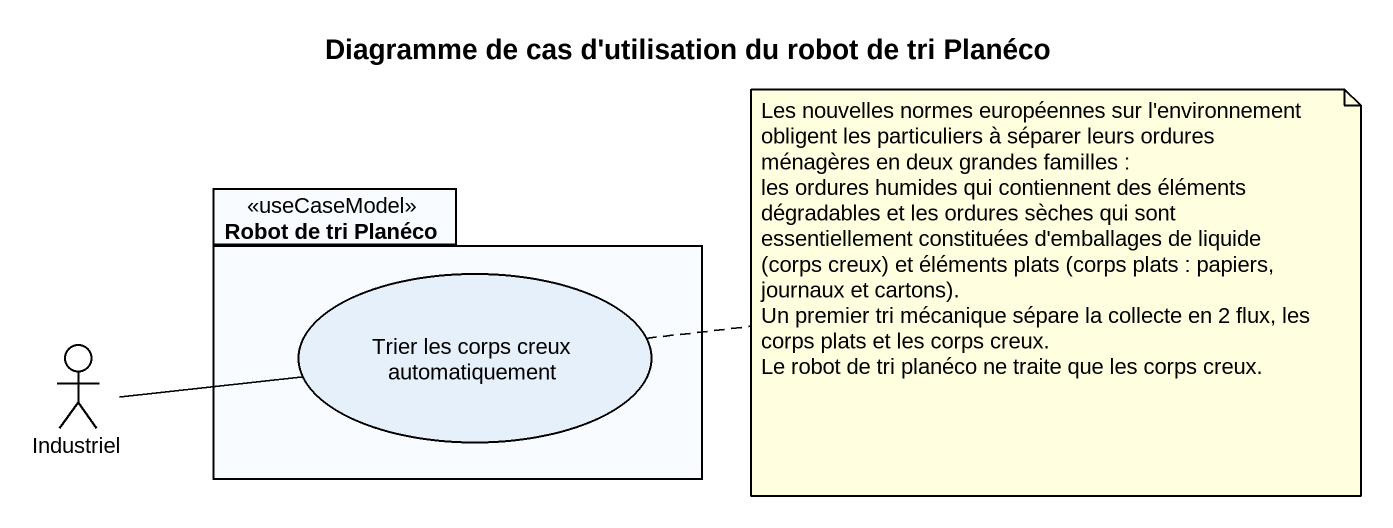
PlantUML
@startuml
title Diagramme de cas d'utilisation du robot de tri Planéco
package "Robot de tri Planéco" as Robot_de_tri_Planéco <<useCaseModel>> {
  usecase "Trier les corps creux automatiquement" as Trier_les_corps_creux
}
actor Industriel
Industriel -right- Trier_les_corps_creux
note right of Trier_les_corps_creux
  Les nouvelles normes européennes sur l'environnement obligent les particuliers à séparer leurs ordures ménagères en deux grandes familles :
  les ordures humides qui contiennent des éléments dégradables et les ordures sèches qui sont essentiellement constituées d'emballages de liquide (corps creux) et éléments plats (corps plats : papiers, journaux et cartons).
  Un premier tri mécanique sépare la collecte en 2 flux, les corps plats et les corps creux.
  Le robot de tri planéco ne traite que les corps creux.
end note
@enduml
